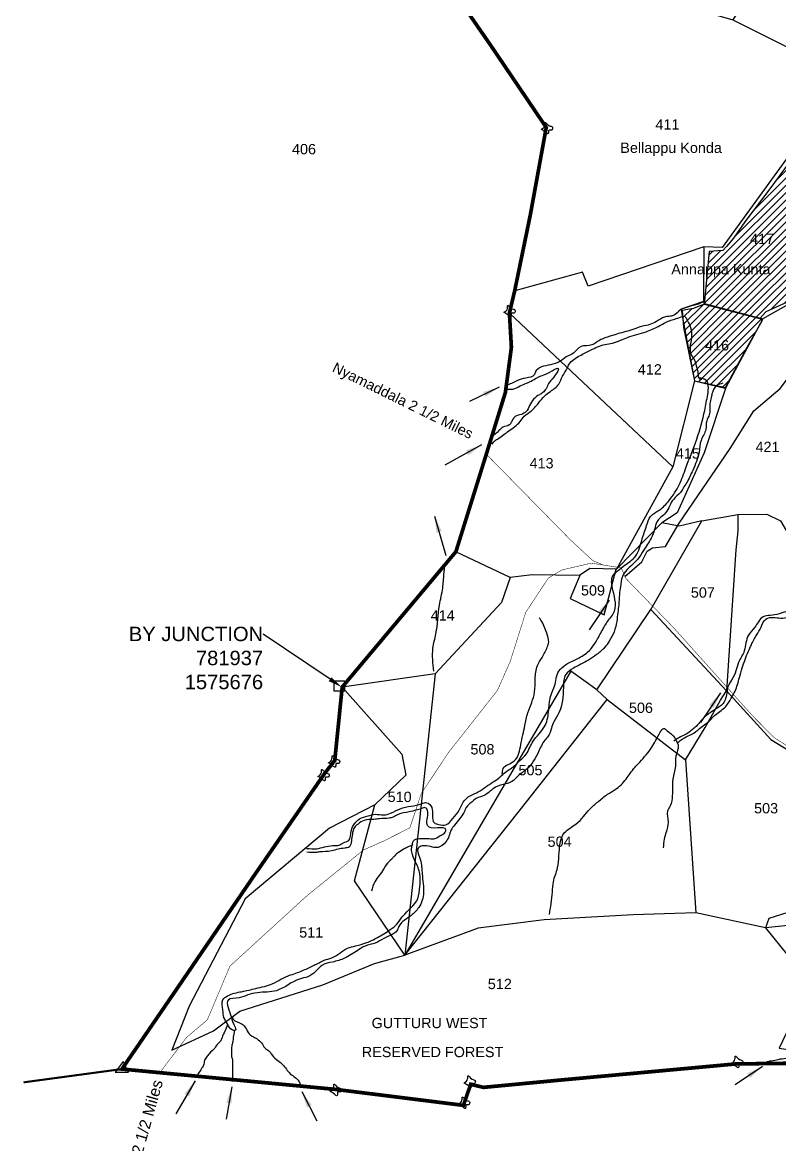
# Model space of a CAD drawing. Header units: feet. Extents: x 778084 to 787325, y 1573137 to 1585556.
# Drawn here: x 781152 to 782990, y 1574563 to 1577288 of the extents above; entities that cross this region are included whole.
import ezdxf
from ezdxf import colors
from ezdxf.entities.mleader import LeaderData, LeaderLine
from ezdxf.enums import TextEntityAlignment as Align
from ezdxf.math import Vec2, Vec3

# ---------------------------------------------------------------- set-up
doc = ezdxf.new("R2010")
doc.units = ezdxf.units.FT
doc.header["$LTSCALE"] = 15
doc.header["$MEASUREMENT"] = 0
doc.linetypes.add('HIDDEN2', pattern=[0.1875, 0.125, -0.0625])
for name, color, linetype in [('CRDS STONES', 7, 'Continuous'), ('PLOT', 7, 'Continuous'), ('PLOT NO', 7, 'Continuous'), ('ROADS', 6, 'Continuous'), ('TANKS-STREAM', 4, 'Continuous'), ('TEXT', 240, 'Continuous'), ('VILLAGE STONES', 240, 'Continuous')]:
    doc.layers.add(name, color=color, linetype=linetype)
doc.layers.add('VILLAGE BOUNDRY', color=5, linetype='HIDDEN2', lineweight=100)
doc.styles.get("Standard").update_dxf_attribs({"font": 'arial.ttf'})
doc.dimstyles.get("Standard").update_dxf_attribs({"dimtxt": 0.18, "dimasz": 40, "dimexe": 0.18, "dimexo": 0.0625, "dimgap": 0.09, "dimtad": 0, "dimtih": 1, "dimtoh": 1, "dimdec": 4, "dimzin": 0, "dimdsep": 46, "dimtxsty": 'Standard', "dimcen": 0.09, "dimadec": 0, "dimazin": 0, "dimtfac": 1, "dimtdec": 4, "dimtofl": 0, "dimtmove": 0, "dimatfit": 3, "dimfxl": 1, "dimtolj": 1, "dimtzin": 0, "dimarcsym": 0})
pattern_1 = [(45, (0, 0), (-8.838834765, 8.838834765), [])]

msp = doc.modelspace()

# ---------------------------------------------------------------- hatches: boundary and pattern name
at = {"layer": 'TANKS-STREAM', "lineweight": -2}
h = msp.add_hatch(dxfattribs=at)
h.set_pattern_fill('ANSI31,_O', color=256, scale=100)
h.set_pattern_definition(pattern_1)
edge = h.paths.add_edge_path()
edge.add_line((783067.9, 1576818.3), (783053.3, 1576901.5))
edge.add_line((783053.3, 1576901.5), (783046.6, 1576954.5))
edge.add_line((783046.6, 1576954.5), (783056.6, 1576984.6))
edge.add_spline(control_points=[(783056.6, 1576984.6), (783055.3, 1576984.6), (783053.9, 1576984.6), (783052.4, 1576984.6)], knot_values=[896.354346, 896.354346, 896.354346, 896.354346, 900.527223, 900.527223, 900.527223, 900.527223], degree=3, periodic=0)
edge.add_line((783052.4, 1576984.6), (783011.1, 1576944.1))
edge.add_line((783011.1, 1576944.1), (782968.6, 1576887.1))
edge.add_line((782968.6, 1576887.1), (782905.4, 1576803))
edge.add_line((782905.4, 1576803), (782878.4, 1576763.8))
edge.add_line((782878.4, 1576763.8), (782861.4, 1576743.4))
edge.add_line((782861.4, 1576743.4), (782852, 1576733.5))
edge.add_line((782852, 1576733.5), (782819, 1576731.6))
edge.add_line((782819, 1576731.6), (782807.7, 1576610.9))
edge.add_line((782807.7, 1576610.9), (782806.8, 1576603.8))
edge.add_line((782806.8, 1576603.8), (782941.8, 1576568.6))
edge.add_line((782941.8, 1576568.6), (782957.2, 1576585.3))
edge.add_line((782957.2, 1576585.3), (783007.6, 1576608.3))
edge.add_line((783007.6, 1576608.3), (783029.1, 1576596.2))
edge.add_line((783029.1, 1576596.2), (783042.6, 1576599.1))
edge.add_line((783042.6, 1576599.1), (783050.8, 1576672.8))
edge.add_line((783050.8, 1576672.8), (783067.9, 1576818.3))
h = msp.add_hatch(dxfattribs=at)
h.set_pattern_fill('ANSI31,_O', color=256, scale=100)
h.set_pattern_definition(pattern_1)
h.paths.add_polyline_path([(782770.1, 1576484.5), (782783.9, 1576417), (782857.6, 1576399.7), (782911.4, 1576499), (782947.7, 1576562.9), (782941.8, 1576568.6), (782806.8, 1576603.8), (782781.2, 1576593.2), (782753.9, 1576588.4), (782757.1, 1576546.7)])

# ---------------------------------------------------------------- linework, layer by layer
at = {"layer": 'PLOT', "lineweight": -2}
for points in [[(782132, 1577897.2), (782267.9, 1577884.3), (782315.5, 1577868.3), (782332.3, 1577859.9), (782394.2, 1577789.6), (782619, 1577475.1), (782641.1, 1577365.4), (782755.7, 1577328.7), (782876.5, 1577293.8), (783041.7, 1577211.1), (783043.5, 1577303), (783052.5, 1577367.5), (783070.1, 1577500.9), (783091.8, 1577637.7), (782876.5, 1577293.8)], [(783041.7, 1577211.1), (783044.1, 1577129.7), (783013.2, 1576965.1), (782850.6, 1576740.8), (782806, 1576742.3), (782525.6, 1576647.1), (782512, 1576681.2), (782347.1, 1576636)], [(783044.1, 1577129.7), (783057.7, 1576982.8), (783068.4, 1576902), (783080.6, 1576803.6), (783098, 1576601.5), (783049, 1576590.6), (783025.6, 1576585.3), (783011.1, 1576602.4), (782949, 1576568.2), (782859.7, 1576401.1), (782807.3, 1576242.9), (782741.7, 1576096.9), (782704.6, 1576072.9), (782594, 1575960), (782529.6, 1575961.8), (782504.2, 1575944.8), (782389.5, 1575946.3), (782336.2, 1575939.7), (782204.4, 1576002.5)], [(782806, 1576742.3), (782805.2, 1576610), (782806.7, 1576605.2), (782949, 1576568.2)], [(782805.2, 1576610), (782750.9, 1576591.3), (782753.7, 1576574.9), (782783.6, 1576417.6), (782859.7, 1576401.1)], [(782783.6, 1576417.6), (782730.7, 1576208.6), (782334.3, 1576581.9)], [(782730.7, 1576208.6), (782594, 1575960)], [(782801.1, 1576077.6), (782889, 1576092.4), (782959.4, 1576093.4), (782992.3, 1576077.6), (783045.1, 1575987.7), (783079.3, 1575914.6), (783135.2, 1575954.3), (783186, 1575943.2), (783208.1, 1575737), (783216.8, 1575693.5), (783253.5, 1575581.5), (783320.3, 1575443.6), (783382.1, 1575309.2), (783484.9, 1575090), (783486.9, 1575084), (783358.7, 1575122.2), (783184.1, 1575113), (782955.5, 1575089.4), (782786.8, 1575125.5), (782634.9, 1575120.8), (782418.5, 1575108.8), (782258.5, 1575088.5), (782080.6, 1575023.1)], [(782546.4, 1575666.9), (782677.9, 1575862.4), (782801.1, 1576077.6), (782746, 1576064.8), (782704.6, 1576072.9)], [(782889, 1576092.4), (782888.6, 1576053.3), (782883.7, 1576007.1), (782861.5, 1575664.7), (782677.9, 1575862.4)], [(782336.2, 1575939.7), (782315.4, 1575879.1), (782154.3, 1575705.8), (781928.4, 1575673.7), (782073.3, 1575510.5), (782083.2, 1575460.1), (782007.4, 1575387.6), (781897.9, 1575331.2), (781693, 1575159.7), (781556.8, 1574898.8), (781515.3, 1574791.9), (781616.2, 1574839.4), (781679.8, 1574886.6), (781881.3, 1574950.8), (782006.9, 1575002.7), (782080.6, 1575023.1), (781958.6, 1575203.5), (782007.4, 1575387.6)], [(782505.1, 1575944.8), (782481.8, 1575889.2), (782563.9, 1575848.9), (782593, 1575959.8)], [(782154.3, 1575705.8), (782119.5, 1575381.1), (782080.6, 1575023.1), (782354.9, 1575368.5), (782571.5, 1575643.3), (782546.4, 1575666.9), (782483.3, 1575712.6), (782259.8, 1575331.3), (782080.6, 1575023.1)], [(782571.5, 1575643.3), (782761.3, 1575497.5), (782809.2, 1575576), (782846.5, 1575641.9), (782861.5, 1575664.7)], [(782861.5, 1575664.7), (782968.9, 1575546.5), (783085.2, 1575475.2), (783040.1, 1575234.3), (783011.6, 1575159.2), (783010.2, 1575126.8), (782963.7, 1575111.6), (782955.5, 1575089.4)], [(782761.3, 1575497.5), (782786.8, 1575125.5)], [(782955.5, 1575089.4), (783064.5, 1574954.9), (782989, 1574797.4), (783146.6, 1574771.6), (783426.9, 1574773.5), (783503.4, 1574790.2), (783542.3, 1574798.7), (783560.8, 1574770.1)]]:
    msp.add_lwpolyline(points, dxfattribs=at)
at = {"layer": 'ROADS', "linetype": 'HIDDEN2', "lineweight": -2, "ltscale": 10, "const_width": 1.2}
for points in [[(782278.2, 1576239.2), (782483.9, 1576029.7), (782536.1, 1575981.3), (782561.2, 1575970.3)], [(781486, 1574737.5), (781550.1, 1574822.6), (781601.2, 1574866), (781655.9, 1574996.1), (781746.4, 1575078.9), (781842.8, 1575167), (781934.5, 1575241.3), (781980.5, 1575278.5), (782029.6, 1575300.1), (782092.7, 1575332.1), (782120.1, 1575415), (782186.4, 1575514.8), (782305.1, 1575665.6), (782336.2, 1575736), (782374.1, 1575855.6), (782401.8, 1575897.6), (782428.7, 1575938.3), (782461.4, 1575958), (782532.8, 1575974.7), (782606.2, 1575963.2)], [(782606.2, 1575963.2), (782616, 1575938.4), (782732.5, 1575818.2), (782925.9, 1575602.4), (782977.3, 1575550.7), (783089, 1575480), (783244.1, 1575381.8), (783374.1, 1575285.6), (783491.4, 1575195.4), (783553, 1575129.7)]]:
    msp.add_lwpolyline(points, dxfattribs=at)
at = {"layer": 'TANKS-STREAM', "lineweight": -2}
for points in [[(783011.1, 1576944.1), (782968.6, 1576887.1), (782905.4, 1576803), (782878.4, 1576763.8), (782861.4, 1576743.4), (782852, 1576733.5), (782819, 1576731.6), (782807.7, 1576610.9), (782806.8, 1576603.8), (782941.8, 1576568.6), (782957.2, 1576585.3), (783007.6, 1576608.3), (783029.1, 1576596.2), (783042.6, 1576599.1), (783050.8, 1576672.8), (783067.9, 1576818.3), (783053.3, 1576901.5), (783046.6, 1576954.5), (783058.7, 1576990.6), (783011.1, 1576944.1)], [(782806.8, 1576603.8), (782781.2, 1576593.2), (782753.9, 1576588.4), (782757.1, 1576546.7), (782770.1, 1576484.5), (782783.9, 1576417), (782857.6, 1576399.7), (782911.4, 1576499), (782947.7, 1576562.9), (782941.8, 1576568.6), (782806.8, 1576603.8)]]:
    msp.add_lwpolyline(points, dxfattribs=at)
for points in [[(782202.4, 1577939.7), (782205.3, 1577938.6), (782216.5, 1577935.9), (782236.3, 1577932.4), (782272.2, 1577927.7), (782282.2, 1577927.3), (782292.9, 1577927.7), (782304, 1577928.8), (782313, 1577930.8), (782328.5, 1577933.9), (782350.8, 1577939.5), (782372.2, 1577942.6), (782381.5, 1577943.7), (782386.6, 1577937.9), (782395.1, 1577927.9), (782402.7, 1577917.2), (782411.4, 1577909.5), (782421.8, 1577896.8), (782433.4, 1577891.2), (782478, 1577859.2), (782499.7, 1577846.7), (782519.3, 1577831.4), (782533.6, 1577819.7), (782553.2, 1577806.5), (782595.5, 1577782.7), (782607.6, 1577779.8), (782623.3, 1577779.5), (782646.5, 1577775.2), (782717.1, 1577752.9), (782739.2, 1577749), (782764.9, 1577744.8), (782779.5, 1577740.1), (782787.3, 1577738.7), (782806.5, 1577735.5), (782818.7, 1577730.5), (782851.4, 1577712.7), (782874.2, 1577701.4), (782895.9, 1577692.1), (782916.6, 1577688.2), (782932.6, 1577685.7), (782949, 1577684.6), (783000.1, 1577690), (783013, 1577691.7), (783037.5, 1577686.8), (783060, 1577677.9), (783076.7, 1577671.1), (783107.4, 1577653.2), (783122, 1577646.8), (783137, 1577641.5), (783150.9, 1577637.2), (783163.7, 1577633.7), (783178.3, 1577628), (783195, 1577620.9), (783238.2, 1577590.1), (783245, 1577581.9), (783235.4, 1577560.2), (783226.8, 1577535.6), (783224.7, 1577522.1), (783224.7, 1577513), (783226.9, 1577489.2), (783228.3, 1577468.2), (783225.4, 1577450), (783226.5, 1577437.2), (783229.3, 1577426.6), (783229.3, 1577412.3), (783228.6, 1577382.9), (783228.6, 1577370.4), (783239.7, 1577348.4), (783248.9, 1577333.1), (783258.2, 1577317.1), (783267.1, 1577302.5), (783272.8, 1577286.1), (783295.6, 1577228.1), (783309.8, 1577212.2), (783297.3, 1577199.1), (783295.6, 1577182.6), (783293.3, 1577168.4), (783284.8, 1577153.1), (783270.6, 1577132), (783263.7, 1577124.1), (783256.3, 1577117.5), (783252.3, 1577092.5), (783243.2, 1577059.5), (783236.4, 1577045.8), (783230.1, 1577029.9), (783222.2, 1577015.7), (783211.4, 1577009.4), (783194.8, 1577004.3), (783184.6, 1576998.6), (783169.2, 1576990.1), (783161.2, 1576985), (783140.8, 1576978.1), (783130.5, 1576974.7)], [(783150.9, 1576800.7), (783178.8, 1576802.1), (783199.7, 1576809.8), (783228.9, 1576812.6), (783274.9, 1576811.9), (783309, 1576814.7), (783332, 1576819.5), (783348, 1576823), (783370.2, 1576832), (783405.1, 1576855), (783428.7, 1576878.6), (783452.4, 1576910.6), (783467, 1576925.9), (783467, 1576914.8), (783449.6, 1576889.1), (783435.7, 1576843.9), (783435.7, 1576823), (783435, 1576793.1), (783435, 1576768.1), (783444.1, 1576747.9), (783453.8, 1576728.4), (783474.7, 1576718), (783480.3, 1576724.2), (783481.7, 1576699.2), (783487.2, 1576674.2), (783491.4, 1576654.7), (783494.2, 1576637.3), (783513.1, 1576572.2), (783507.5, 1576547.9), (783501.3, 1576529.8), (783484.6, 1576505.4), (783460.9, 1576481.1), (783446.3, 1576471.4), (783428.2, 1576456.8), (783409.4, 1576435.2), (783396.1, 1576403.5), (783380.1, 1576375.7), (783369, 1576352.7), (783347.4, 1576333.2), (783329.3, 1576322.1), (783318.8, 1576313.8), (783310.5, 1576285.3), (783304.9, 1576262.3), (783297.9, 1576242.8), (783295.1, 1576232.4), (783289.6, 1576215.7), (783258.2, 1576144.3), (783247, 1576103.3), (783239.4, 1576065.1), (783237.3, 1576047.7), (783233.1, 1576028.2), (783226.8, 1575997.6), (783217.1, 1575975), (783186.4, 1575960.4), (783158.6, 1575949.2), (783146, 1575935.3), (783116.1, 1575908.2), (783096.6, 1575895), (783076.4, 1575886.6), (783034.6, 1575872.7), (783008.9, 1575858.8), (782967.1, 1575847.7), (782950.4, 1575844.2), (782938.5, 1575832.4), (782930.2, 1575819.2), (782914.2, 1575799.7), (782904.4, 1575761.7), (782890.4, 1575733.2), (782884.2, 1575713), (782873.7, 1575690.7), (782864.7, 1575674.7), (782862.6, 1575664.3), (782859.1, 1575646.2), (782852.8, 1575633.7), (782843.1, 1575625.4), (782821.5, 1575611.4), (782800.6, 1575593.4), (782787.4, 1575578.1), (782778.3, 1575570.4), (782763, 1575559.3), (782749.8, 1575553), (782733.1, 1575542.6)], [(782741.2, 1575538.2), (782751.4, 1575545.5), (782759.2, 1575550.9), (782776.8, 1575559.2), (782795.9, 1575572.9), (782820.8, 1575592.9), (782832, 1575604.6), (782857, 1575624.1), (782872.6, 1575646.6), (782881.9, 1575664.1), (782892.6, 1575696.8), (782899.5, 1575720.3), (782914.2, 1575760.6), (782921.5, 1575776.3), (782934.2, 1575800.2), (782945, 1575819.2), (782956.2, 1575838.2), (782961.6, 1575841.2), (782997.7, 1575841.2), (783019.2, 1575846.1), (783050.5, 1575861.2), (783061.7, 1575871.4), (783087.6, 1575885.1), (783133.6, 1575913.4), (783170.9, 1575946), (783185.5, 1575954.7), (783226.6, 1575967.4), (783241.2, 1575991.3), (783242.7, 1576018.2), (783247.1, 1576043.6), (783252, 1576062.6), (783266.2, 1576114.7), (783273.5, 1576158.1), (783298, 1576206.9), (783306.7, 1576241.6), (783323.4, 1576275.3), (783333.7, 1576300.4), (783352.2, 1576323.9), (783362.5, 1576337), (783385.5, 1576358.5), (783398.2, 1576393.7), (783411.9, 1576414.2), (783429.4, 1576438.6), (783443.6, 1576452.2), (783473, 1576467.7), (783495.5, 1576492.1), (783509.7, 1576513.6), (783529.2, 1576545.8), (783530.7, 1576562.4), (783516, 1576639.9), (783510.6, 1576667.2), (783505.7, 1576676.5), (783508.7, 1576682.3), (783518.4, 1576679.4), (783535, 1576666.2), (783546.3, 1576662.3), (783553.6, 1576659.4), (783565.3, 1576652.6), (783577.5, 1576646.2), (783587.8, 1576640.8), (783597.6, 1576634), (783618.1, 1576623.3), (783644, 1576615.5), (783657.7, 1576606.7), (783685.6, 1576556.6), (783685.1, 1576530.7), (783690, 1576487.8), (783689.5, 1576459), (783706.2, 1576381.1), (783726.5, 1576346.7), (783728.9, 1576335.8), (783749.2, 1576331.1), (783770.3, 1576328), (783785.1, 1576321.8), (783821.8, 1576299.9), (783849.2, 1576284.3), (783873.4, 1576275), (783890.6, 1576266.4), (783900.7, 1576255.5), (783904.6, 1576247.6), (783908.5, 1576225), (783908.5, 1576212.5), (783909.3, 1576181.3), (783910.1, 1576164.2), (783903.1, 1576122), (783889, 1576076.3), (783882.8, 1576039.6), (783882.8, 1576013.1), (783882.8, 1575980.3), (783886.7, 1575950.7), (783887.5, 1575919.5), (783885.9, 1575886.7), (783870.3, 1575819.1), (783875.8, 1575785.5), (783882.8, 1575746.5), (783884.4, 1575734.1), (783868, 1575716.9), (783848.4, 1575696.6), (783826.6, 1575669.3), (783806.3, 1575653.7), (783783.6, 1575636.5), (783772.7, 1575621.7), (783763.3, 1575590.7), (783752.3, 1575565.7), (783748.4, 1575534.5), (783741.4, 1575504.9), (783723.4, 1575452.6), (783719.5, 1575431.5), (783710.9, 1575407.3), (783700.8, 1575377.7), (783690.6, 1575356.6), (783682.8, 1575334), (783665.6, 1575280.4), (783647.6, 1575239.1), (783641.4, 1575220.3), (783625, 1575169.6), (783600, 1575117.3), (783596.8, 1575100.2), (783590.6, 1575051.5), (783598.4, 1575008.6), (783609.3, 1574966.4), (783624.2, 1574935.2), (783641.4, 1574918.1), (783684.3, 1574885.3), (783725, 1574847.4), (783732.8, 1574837.3), (783752.4, 1574822.4), (783768, 1574806.8), (783777.4, 1574782.6), (783793, 1574757.7), (783803.1, 1574739), (783812.5, 1574724.1), (783821.1, 1574708.5), (783831.3, 1574695.3), (783840.6, 1574677.3), (783848.4, 1574659.4), (783859.4, 1574643), (783873.4, 1574624.3)], [(782807.7, 1576610.9), (782790, 1576602.8), (782776.5, 1576599.4), (782766.9, 1576596.6), (782757.1, 1576593.2), (782750.3, 1576590.4), (782732, 1576575.6), (782721.4, 1576573.9), (782711, 1576571.9), (782690.9, 1576561.6), (782675.5, 1576553.8), (782656.9, 1576549.8), (782636.1, 1576542.8), (782597, 1576531.3), (782578.8, 1576525.7), (782552.9, 1576515.6), (782534.5, 1576504.5), (782508.1, 1576500.3), (782489.5, 1576484.9), (782472.4, 1576475.3), (782454.9, 1576463.5), (782434.1, 1576456.5), (782397, 1576438.2), (782395, 1576432.8), (782374.4, 1576424.1), (782352.5, 1576417.6), (782339.6, 1576411.2), (782326.7, 1576406.4)], [(782292.6, 1576263.8), (782298.5, 1576271.7), (782307.5, 1576277.3), (782321, 1576286.9), (782332.8, 1576295.8), (782360.1, 1576318.3), (782370.2, 1576331.8), (782387.6, 1576344.1), (782398, 1576355.1), (782404.5, 1576363), (782420.3, 1576381.1), (782433.8, 1576391.8), (782454, 1576409.4), (782463.3, 1576428.8), (782474.6, 1576448.2), (782479.3, 1576457.7), (782504.7, 1576478.1), (782531.4, 1576492.2), (782566.3, 1576505.6), (782584.3, 1576509), (782604.2, 1576515.8), (782621.1, 1576522.8), (782665.9, 1576536.7), (782681.4, 1576542.6), (782709.5, 1576557.2), (782722.7, 1576563.3), (782735.7, 1576567.3), (782750.8, 1576572.6), (782760.4, 1576573.4), (782765.5, 1576565), (782771.9, 1576552.4), (782776.4, 1576528.2), (782774.8, 1576482.8), (782783.2, 1576467.6), (782788.8, 1576449.1), (782791.9, 1576434.5), (782795.6, 1576422.1), (782800.9, 1576420.7)], [(782326.4, 1576397.1), (782342.4, 1576397.4), (782360.7, 1576405), (782375.6, 1576411.4), (782387.1, 1576416.8), (782400.9, 1576424.6), (782409, 1576428.8), (782427.3, 1576435.6), (782448.9, 1576447.1), (782451.2, 1576447.7), (782442.2, 1576426.6), (782429.3, 1576410.6), (782423.1, 1576398), (782415.2, 1576389), (782407.1, 1576383.6), (782393.3, 1576373.5), (782383.4, 1576357.1), (782374.7, 1576342.5), (782363.7, 1576336), (782348, 1576330.4), (782339, 1576317.2), (782333.9, 1576310.2), (782318.5, 1576304.8), (782308.9, 1576296.4), (782291.2, 1576281.2)], [(782852.2, 1576411.3), (782836.6, 1576405.4), (782826.8, 1576389.3), (782823.9, 1576376.6), (782820.9, 1576362), (782819.5, 1576335.1), (782813.1, 1576319.9), (782811.1, 1576299.4), (782799.4, 1576272.6), (782794.5, 1576244.4), (782779.3, 1576199.9), (782764.2, 1576169.6), (782755.9, 1576156.4), (782749.5, 1576146.2), (782732.4, 1576129.6), (782713.3, 1576096.8), (782692.2, 1576075.1), (782686.8, 1576056.5), (782678, 1576035.5), (782669.7, 1576020.4), (782660, 1576005.7), (782645.8, 1575984.7), (782608.5, 1575941.9), (782603.7, 1575917.5), (782601.2, 1575898.5), (782599.7, 1575873.5), (782597.3, 1575855), (782594.9, 1575833), (782576.7, 1575785.2), (782565.4, 1575770.1), (782545.9, 1575752.5), (782526.3, 1575739.3), (782507.7, 1575729), (782489.6, 1575719.3), (782471, 1575704.1), (782465.2, 1575672.9), (782454.4, 1575611.6), (782442.2, 1575589.6), (782436.3, 1575574), (782428.5, 1575554.4), (782420.2, 1575544.6), (782405, 1575516.8), (782377.1, 1575475.3), (782354.6, 1575457.2), (782339.9, 1575444.1), (782318.9, 1575437.2), (782294.9, 1575427), (782274.3, 1575411.3), (782253.8, 1575403.5), (782243, 1575394.7), (782229.4, 1575381.5), (782223.5, 1575368.8), (782213.7, 1575354.7), (782201, 1575338.1), (782192.7, 1575326.8), (782187.6, 1575311.5), (782179.8, 1575297.8), (782161.2, 1575284.6), (782122.5, 1575288), (782112.7, 1575282.6), (782116.2, 1575261.1), (782120.6, 1575241.6), (782121.6, 1575232.3), (782122.5, 1575220.6), (782125, 1575196.2), (782126, 1575174.9), (782114.2, 1575138.7), (782095.6, 1575119.2), (782079.5, 1575107.5), (782065.8, 1575092.3), (782061.4, 1575082.1), (782050.1, 1575073.3), (782029.1, 1575063), (782008.6, 1575052.3), (781984.1, 1575044.9), (781966, 1575034.2), (781934.2, 1575015.5), (781904.8, 1575006.2), (781880.4, 1574998.9), (781863.7, 1574983.2), (781844.7, 1574970.5), (781824.6, 1574964.7), (781768.6, 1574936.6), (781722.6, 1574931.7), (781699.6, 1574926.3), (781678.1, 1574919.5), (781652.2, 1574914.1), (781659.5, 1574872.1), (781662.4, 1574861.4), (781666.8, 1574851.6), (781669.3, 1574840.4), (781661, 1574841.8), (781650.7, 1574854.5), (781641.4, 1574871.6), (781639, 1574889.7), (781639, 1574914.6), (781650.2, 1574923.9), (781667.3, 1574930.7), (781684.4, 1574934.2), (781718.7, 1574942), (781739.7, 1574946.9), (781758.8, 1574953.2), (781779.8, 1574964.5), (781803.3, 1574974.7), (781819.9, 1574980.6), (781847.8, 1574992.3), (781872.2, 1575004.5), (781884.5, 1575010.4), (781903.1, 1575016.2), (781941.5, 1575039.6), (781961, 1575045.4), (781987.9, 1575053.2), (782013.8, 1575065.5), (782045.1, 1575085), (782061.3, 1575098.2), (782075.5, 1575117.2), (782111.6, 1575159.7), (782117, 1575189), (782117, 1575220.3), (782105.7, 1575250.5), (782097.4, 1575273.4), (782097.9, 1575289.6), (782104.3, 1575302.7), (782116, 1575305.7), (782126.3, 1575305.7), (782139.5, 1575305.7), (782154.1, 1575306.2), (782168.8, 1575314.5), (782178.6, 1575321.8), (782180.1, 1575327.2), (782159.5, 1575331.6), (782135.6, 1575337.4), (782134.1, 1575343.8), (782133.6, 1575378), (782130.2, 1575380.9), (782120.9, 1575378.9), (782107.7, 1575375), (782091.1, 1575370.6), (782064.2, 1575364.3), (782051.9, 1575357.9), (782042.1, 1575355.5), (782019.2, 1575354), (782005.5, 1575352.6), (781981.5, 1575350.1), (781966.8, 1575341.3), (781958, 1575333), (781953.1, 1575316.4), (781950.7, 1575300.8), (781945.8, 1575286.1), (781934.5, 1575282.7), (781918.4, 1575280.3), (781902.3, 1575275.9), (781873.4, 1575273.4), (781863.6, 1575272), (781842.6, 1575272.9)], [(781842.1, 1575282.2), (781866.5, 1575281.3), (781904.7, 1575289.1), (781922.3, 1575290.5), (781931.1, 1575295.4), (781944.3, 1575301.3), (781950.2, 1575324.3), (781959, 1575342.8), (781970.7, 1575353.6), (781991.2, 1575360.9), (782008.3, 1575364.8), (782028.9, 1575363.3), (782046, 1575367.7), (782069, 1575378.5), (782122.3, 1575390.7), (782133.6, 1575393.1), (782145.8, 1575381.4), (782147.2, 1575361.9), (782152.1, 1575344.3), (782162.9, 1575339.9), (782180, 1575338.9), (782196.8, 1575354.6), (782212.4, 1575374.7), (782222.2, 1575394.2), (782234, 1575406.9), (782254, 1575416.7), (782290.2, 1575440.6), (782307.3, 1575451.9), (782321.6, 1575464.7), (782346.1, 1575482.3), (782360.7, 1575496.5), (782374.9, 1575510.7), (782383.7, 1575526.8), (782392, 1575542.4), (782419.5, 1575577.9), (782429.3, 1575613.5), (782434.2, 1575651.1), (782446.4, 1575684.8), (782449.8, 1575703.4), (782480.3, 1575733.6), (782507.2, 1575746.8), (782533.6, 1575768.3), (782546.3, 1575787.3), (782561.9, 1575815.7), (782577.1, 1575839.1), (782586.4, 1575851.8), (782591.4, 1575879), (782585.5, 1575908.8), (782586.5, 1575945.9), (782599.2, 1575957.6), (782611.4, 1575967.4), (782640.8, 1575992.3), (782656.4, 1576032.9), (782667.3, 1576065.9), (782677, 1576087.9), (782698.1, 1576103.5), (782722, 1576127), (782746.5, 1576165.1), (782762.6, 1576206.1), (782789.1, 1576275.8), (782808.2, 1576345.7), (782815.5, 1576384.4), (782817, 1576405.9), (782814.1, 1576416.2), (782797, 1576424.5)], [(782317, 1575462.6), (782319.4, 1575475.9), (782346, 1575494.4), (782357.4, 1575513.4), (782361.7, 1575533.3), (782366.9, 1575557.5), (782372.1, 1575580.8), (782375, 1575595.5), (782379.2, 1575611.6), (782395.5, 1575661.4), (782396.9, 1575693.7), (782402.6, 1575726), (782413.5, 1575745.9), (782426.3, 1575770.6), (782429.7, 1575783), (782424.9, 1575804.3), (782410.7, 1575836.6), (782406.9, 1575841.7)], [(782431.3, 1575121.2), (782435.5, 1575147.3), (782438.7, 1575176.2), (782441.1, 1575200.8), (782451.3, 1575234.9), (782454.6, 1575264.2), (782468.2, 1575320.4), (782496.6, 1575341.9), (782529.7, 1575377.7), (782549.3, 1575395.4), (782572.6, 1575413.6), (782590.8, 1575424.8), (782617.4, 1575450.4), (782627.3, 1575464.3), (782650.6, 1575491.8), (782680, 1575527.6), (782700.5, 1575564.4), (782708.9, 1575573.3), (782717.3, 1575567.7), (782735.5, 1575550.9), (782739.7, 1575542.5), (782743.9, 1575533.2), (782741.1, 1575516), (782737.4, 1575495.5), (782737.4, 1575482), (782734.1, 1575465.7), (782729.9, 1575435.9), (782724.3, 1575385.6), (782718.3, 1575373.5), (782719.2, 1575345.6), (782714.5, 1575321.4), (782709.9, 1575304.6), (782707.5, 1575283.2)], [(782100, 1575290.8), (782087.1, 1575284.8), (782077.6, 1575280), (782062.9, 1575270.5), (782053.8, 1575261.9), (782048.6, 1575255.9), (782035.3, 1575242.5), (782028.8, 1575231.3), (782007.6, 1575201.1), (781999.4, 1575178.3)], [(781649.8, 1574853.9), (781648.3, 1574849.6), (781641.6, 1574834.3), (781636.8, 1574823.2), (781633.9, 1574815.1), (781627.2, 1574808.4), (781619, 1574797.4), (781605.6, 1574783.5), (781598.9, 1574775.3), (781593.6, 1574764.8), (781592.6, 1574758.5), (781587.9, 1574748.9), (781576.3, 1574730.7)], [(781661.3, 1574873.1), (781663.7, 1574867.8), (781685.3, 1574855.4), (781693.9, 1574846.7), (781702.5, 1574831.9), (781724.6, 1574817.5), (781734.7, 1574806.5), (781742.8, 1574795.4), (781752.4, 1574788.3), (781758.2, 1574780.1), (781772.6, 1574766.7), (781783.6, 1574757.6), (781802.4, 1574735), (781814.3, 1574725.9), (781823, 1574716.8), (781827.3, 1574706.3)], [(781666.5, 1574840), (781664.1, 1574823.7), (781662.7, 1574812.2), (781660.3, 1574801.7), (781659.8, 1574789.2), (781659.8, 1574779.6), (781659.8, 1574776.3), (781661.3, 1574772), (781662.2, 1574765.7), (781662.2, 1574760.5), (781662.2, 1574753.3), (781661.7, 1574715.9)], [(782958.9, 1574764.5), (782970.1, 1574766.4), (782986.6, 1574769.9), (783006.3, 1574772.6), (783028.9, 1574774.9), (783048.9, 1574779.9), (783079.3, 1574785.6), (783117.4, 1574787.9), (783137.4, 1574784.1), (783152.8, 1574775.3), (783165.1, 1574768), (783175.1, 1574765.3), (783195.9, 1574768.7)]]:
    msp.add_spline(points, degree=3, dxfattribs=at)
at = {"layer": 'TANKS-STREAM', "linetype": 'Continuous', "lineweight": -2}
msp.add_spline([(782151, 1575712.7), (782148.8, 1575768.1), (782155.8, 1575802.9), (782164.6, 1575872.8), (782172.4, 1575914.3), (782175.5, 1575948.3), (782177.4, 1575970.4)], degree=3, dxfattribs=at)
at = {"layer": 'TEXT', "lineweight": -2}
msp.add_lwpolyline([(782614.3, 1575942.1), (782655.7, 1575978.2), (782668.9, 1576003.6), (782681.2, 1576011.5), (782713, 1576015), (782746.2, 1576071.9), (782869.8, 1576252.8), (782927.8, 1576344.9), (782991.4, 1576398.5), (783021.9, 1576439.4), (783036.7, 1576473.7), (783050.4, 1576523.4), (783059.1, 1576531.5), (783100, 1576519.8), (783120.5, 1576504.4), (783142.4, 1576512.3), (783149.1, 1576529.1), (783173.1, 1576532.9), (783210.7, 1576561.7), (783261.5, 1576632.4), (783273, 1576643.5)], dxfattribs=at)
at = {"layer": 'VILLAGE BOUNDRY', "lineweight": -2, "ltscale": 15}
for points, const_width in [([(783307.7, 1574764), (782922.3, 1574759.2), (782888.6, 1574759.2), (782455.3, 1574719.3), (782271.1, 1574701.8), (782240.4, 1574709.4), (782222.6, 1574658.2), (781914.3, 1574696.7), (781393.8, 1574746.3), (781527.1, 1574941), (781714.6, 1575216), (781886, 1575464.4), (781910.4, 1575495.6), (781928.4, 1575673.7), (782204.4, 1576002.5), (782278.2, 1576239.2), (782324.5, 1576389.1), (782339.1, 1576498.8), (782334.3, 1576581.9), (782347.1, 1576636), (782385.1, 1576820.6), (782423.7, 1577032.5), (782290.1, 1577230.1), (781982.1, 1577676.4)], 9), ([(781393.8, 1574746.3), (781154.9, 1574714)], 5)]:
    msp.add_lwpolyline(points, dxfattribs=dict(at, const_width=const_width))
at = {"layer": 'VILLAGE STONES', "lineweight": -2}
msp.add_lwpolyline([(781908.7, 1575688.6), (781934.1, 1575688.6), (781934.1, 1575664), (781908.7, 1575664)], close=True, dxfattribs=at)
msp.add_lwpolyline([(781377.2, 1574739.1), (781409.9, 1574739.1), (781396.4, 1574764.5), (781377.2, 1574739.1)], dxfattribs=at)
for points in [[(782411.8, 1577028), (782420.3, 1577037.3), (782420.8, 1577044.9), (782431.2, 1577036.6), (782438.5, 1577033.5), (782436.7, 1577025.9), (782430.5, 1577026.1), (782428.7, 1577017), (782422.1, 1577020.7), (782411.3, 1577028)], [(782321.1, 1576583.9), (782329.6, 1576593.1), (782330.1, 1576600.8), (782340.5, 1576592.5), (782347.8, 1576589.4), (782346, 1576581.8), (782339.8, 1576581.9), (782338, 1576572.8), (782331.4, 1576576.6), (782320.6, 1576583.9)], [(781895.1, 1575490.1), (781903.6, 1575499.4), (781904.1, 1575507), (781914.5, 1575498.7), (781921.8, 1575495.7), (781920, 1575488), (781913.8, 1575488.2), (781912, 1575479.1), (781905.4, 1575482.8), (781894.6, 1575490.1)], [(781869.6, 1575456.9), (781878.1, 1575466.2), (781878.6, 1575473.8), (781889, 1575465.5), (781896.3, 1575462.5), (781894.5, 1575454.8), (781888.3, 1575455), (781886.5, 1575445.9), (781879.9, 1575449.6), (781869.2, 1575456.9)], [(782873.4, 1574760.7), (782881.8, 1574770), (782882.3, 1574777.6), (782892.7, 1574769.3), (782900, 1574766.2), (782898.3, 1574758.6), (782892.1, 1574758.8), (782890.3, 1574749.7), (782883.6, 1574753.4), (782872.9, 1574760.7)], [(782224.5, 1574713), (782232.9, 1574722.2), (782233.4, 1574729.9), (782243.8, 1574721.6), (782251.1, 1574718.5), (782249.3, 1574710.9), (782243.1, 1574711), (782241.4, 1574701.9), (782234.7, 1574705.7), (782224, 1574713)], [(781899.2, 1574692.8), (781907.6, 1574702), (781908.1, 1574709.7), (781918.5, 1574701.4), (781925.8, 1574698.3), (781924, 1574690.7), (781917.9, 1574690.8), (781916.1, 1574681.7), (781909.4, 1574685.5), (781898.7, 1574692.8)], [(782210.6, 1574661.5), (782219.1, 1574670.7), (782219.6, 1574678.3), (782230, 1574670.1), (782237.3, 1574667), (782235.5, 1574659.3), (782229.3, 1574659.5), (782227.5, 1574650.4), (782220.9, 1574654.2), (782210.1, 1574661.5)]]:
    msp.add_spline(points, degree=3, dxfattribs=at)

# ---------------------------------------------------------------- texts
at = {"layer": 'PLOT NO', "lineweight": -2}
for s, p in [('411', (782717.9, 1577039.9)), ('406', (781835.7, 1576979.9)), ('417', (782947.6, 1576762.1)), ('416', (782838.4, 1576503.7)), ('412', (782675.1, 1576445.2)), ('421', (782960.8, 1576256.9)), ('415', (782767.4, 1576241.1)), ('413', (782412.3, 1576217.2)), ('509', (782537.1, 1575908.6)), ('507', (782803.8, 1575903.4)), ('414', (782172.5, 1575847.9)), ('506', (782653.5, 1575623.5)), ('508', (782268.9, 1575522.7)), ('505', (782385.4, 1575472.1)), ('510', (782067.8, 1575407.2)), ('503', (782957.3, 1575379.6)), ('504', (782456.1, 1575298.4)), ('511', (781853.2, 1575078)), ('512', (782311, 1574952.9))]:
    msp.add_text(s, height=25, dxfattribs=at).set_placement(p, align=Align.MIDDLE_CENTER)
at = {"layer": 'PLOT NO', "linetype": 'Continuous', "lineweight": -2}
for s, height, rotation, p in [('Nyamaddala 2 1/2 Miles', 25, 333.7896, (781902.2, 1576441)), ('Venkatagiripaliamu 2 1/2 Miles', 27.542, 74.2026, (781351.1, 1574211.6))]:
    msp.add_text(s, height=height, rotation=rotation, dxfattribs=at).set_placement(p)
at = {"layer": 'VILLAGE STONES', "color": 7, "lineweight": -2}
for s, p in [('Bellappu Konda', (782603.4, 1576970.7)), ('Annappa Kunta', (782727.2, 1576675.9)), ('GUTTURU WEST', (781999.8, 1574845.6)), ('RESERVED FOREST', (781976, 1574775.2))]:
    msp.add_text(s, height=25, dxfattribs=at).set_placement(p)

# ---------------------------------------------------------------- leaders
at = {"layer": 'CRDS STONES', "color": 1}
ml = msp.add_multileader_mtext('Standard', dxfattribs=at)
ml.set_content('BY JUNCTION\\P781937\\P1575676', color=1)
ml.set_leader_properties()
ml.build(insert=Vec2(0, 0))
ml.multileader.update_dxf_attribs({"dogleg_length": 0.36, "arrow_head_size": 35})
ctx = ml.context
ctx.base_point, ctx.char_height, ctx.arrow_head_size, ctx.landing_gap_size, ctx.plane_origin = Vec3(781418, 1575802.5), 35, 35, 0.09, Vec3(781698.4, 1575656)
ctx.text_align_type = 2
notes = []
notes.append((ctx, [(1, (1, 1, 0), (781736.6, 1575802.5), (-1, 0), 1.396927018504357e-11, [(0, [(781927.9, 1575673.3)], 0, [])])]))
ctx.mtext.insert, ctx.mtext.alignment, ctx.mtext.flow_direction = Vec3(781736.5, 1575820.3), 3, 5
at = {"layer": 'VILLAGE BOUNDRY', "linetype": 'Continuous', "lineweight": -2}
for points in [[(782309.6, 1576401.8), (782237.4, 1576367.4)], [(782266.7, 1576261.7), (782177.2, 1576212.4)], [(782152.8, 1576088.9), (782179.9, 1575993)], [(782576.5, 1575884.5), (782527.7, 1575812.6)], [(782847, 1575659.7), (782798.2, 1575587.8)], [(782948.5, 1574752.6), (782882.1, 1574708)], [(781571.6, 1574717.5), (781524.3, 1574637.2)], [(781660.3, 1574703.4), (781647.2, 1574624.4)], [(781830.2, 1574691.5), (781867.2, 1574620.6)]]:
    msp.add_leader(points, dimstyle='Standard', override={"dimgap": 0.09, "dimtad": 0}, dxfattribs=at)
for ctx, leaders in notes:
    for number, flags, end, landing, length, lines in leaders:
        leader = LeaderData()
        leader.index, (leader.has_last_leader_line, leader.has_dogleg_vector, leader.attachment_direction) = number, flags
        leader.last_leader_point, leader.dogleg_vector, leader.dogleg_length = Vec3(end), Vec3(landing), length
        for number, points, colour, breaks in lines:
            line = LeaderLine()
            line.index, line.vertices, line.color, line.breaks = number, Vec3.list(points), colors.encode_raw_color(colour), breaks
            leader.lines.append(line)
        ctx.leaders.append(leader)

doc.saveas('drawing.dxf')
